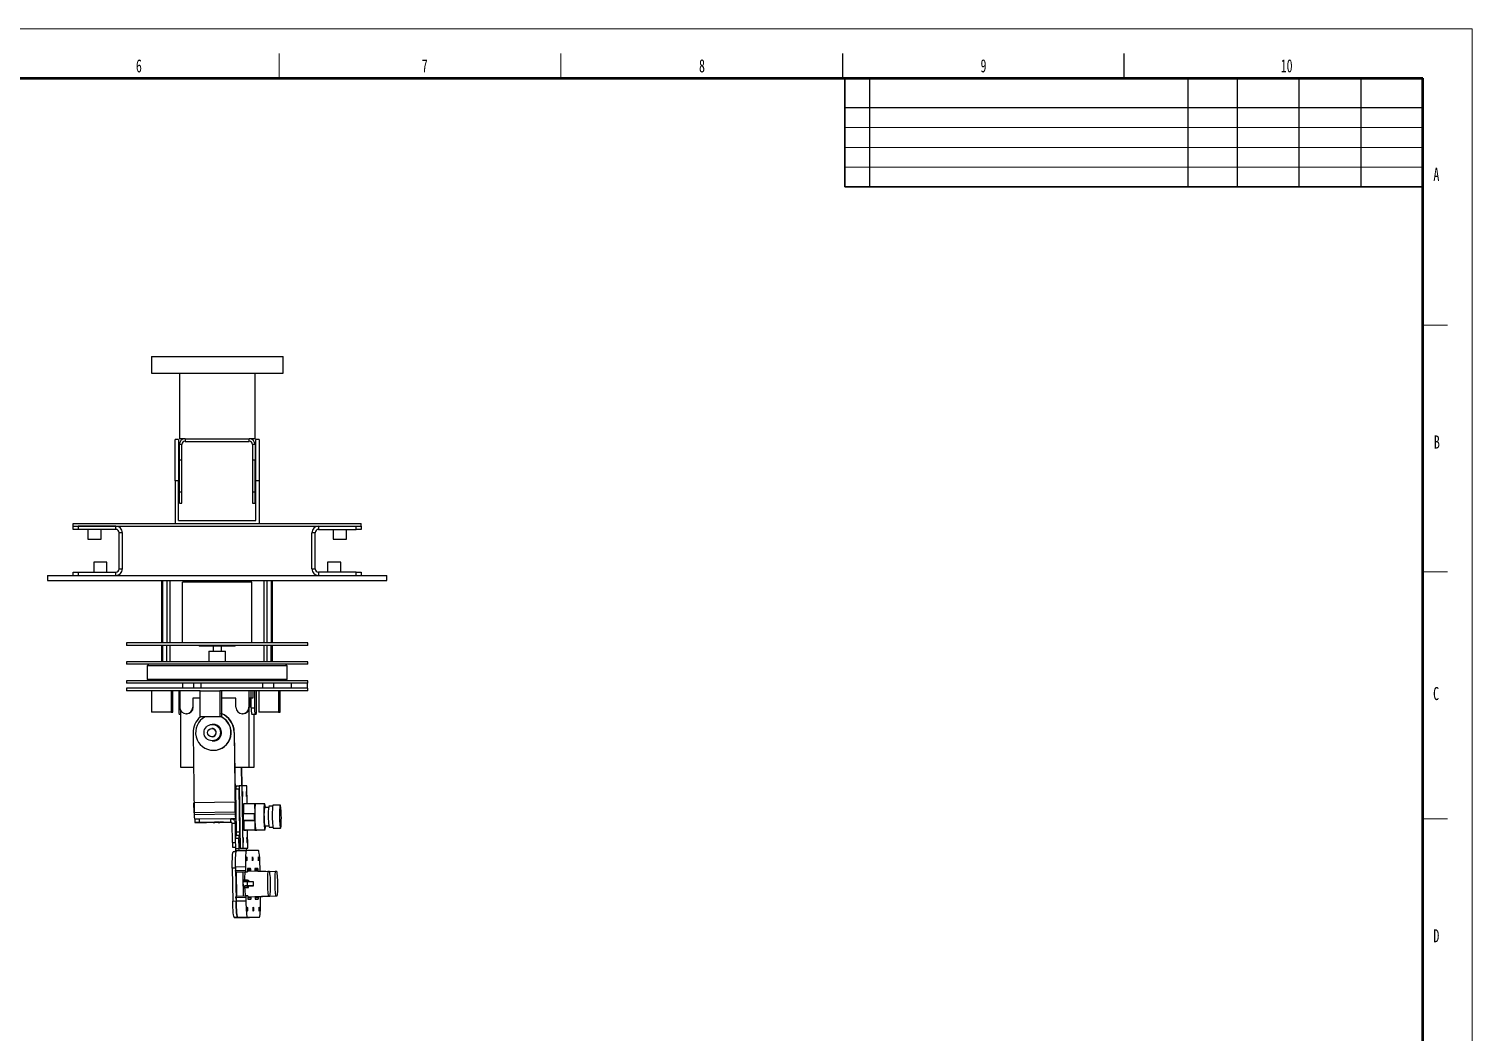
# Model space of a CAD drawing. Header units: millimetres. Extents: x 0 to 597, y 0 to 420.
# Drawn here: x 304.8 to 597, y 216.8 to 420 of the extents above; entities that cross this region are included whole.
import ezdxf

# ---------------------------------------------------------------- set-up
doc = ezdxf.new("R2010")
doc.units = ezdxf.units.MM
doc.layers.add('SLD-0', color=7, linetype='Continuous')
doc.styles.add('SLDTEXTSTYLE0', font='TXT', dxfattribs={"width": 0.663})

msp = doc.modelspace()

# ---------------------------------------------------------------- linework, layer by layer
at = {"color": 7, "linetype": 'Continuous', "lineweight": 25}
for p, q in [((329.59, 353.63), (329.59, 350.3)), ((329.59, 353.63), (342.92, 353.63)), ((342.92, 353.63), (356.26, 353.63)), ((356.26, 350.3), (356.26, 353.63)), ((329.59, 350.3), (342.92, 350.3)), ((335.26, 350.3), (335.26, 336.96)), ((342.92, 350.3), (356.26, 350.3)), ((350.59, 336.96), (350.59, 350.3)), ((335.09, 336.8), (334.42, 336.8)), ((334.42, 328.46), (334.42, 336.8)), ((335.09, 336.8), (335.09, 328.46)), ((336.42, 336.96), (335.26, 336.96)), ((336.42, 336.96), (336.42, 336.46)), ((336.42, 336.96), (349.42, 336.96)), ((336.42, 336.46), (349.42, 336.46)), ((350.59, 336.96), (349.42, 336.96)), ((349.42, 336.46), (349.42, 336.96)), ((351.42, 336.8), (350.76, 336.8)), ((350.76, 328.46), (350.76, 336.8)), ((351.42, 336.8), (351.42, 328.46)), ((335.76, 335.8), (335.26, 335.8)), ((335.26, 332.74), (335.26, 335.8)), ((335.76, 332.74), (335.76, 335.8)), ((350.59, 335.8), (350.09, 335.8)), ((350.09, 335.8), (350.09, 332.74)), ((350.59, 335.8), (350.59, 332.74)), ((335.26, 326.21), (335.26, 332.74)), ((335.26, 332.74), (335.76, 332.74)), ((335.76, 326.21), (335.76, 332.74)), ((350.09, 332.74), (350.59, 332.74)), ((350.09, 332.74), (350.09, 326.21)), ((350.59, 326.21), (350.59, 332.74)), ((335.09, 328.46), (334.42, 328.46)), ((334.42, 328.46), (334.42, 319.8)), ((335.09, 320.46), (335.09, 328.46)), ((350.76, 320.46), (350.76, 328.46)), ((351.42, 328.46), (350.76, 328.46)), ((351.42, 328.46), (351.42, 319.8)), ((335.26, 326.21), (335.76, 326.21)), ((335.26, 323.96), (335.26, 326.21)), ((335.76, 323.96), (335.76, 326.21)), ((350.09, 326.21), (350.59, 326.21)), ((350.09, 326.21), (350.09, 323.96)), ((350.59, 323.96), (350.59, 326.21)), ((335.26, 323.96), (335.76, 323.96)), ((350.09, 323.96), (350.59, 323.96)), ((313.76, 319.3), (313.76, 319.8)), ((313.76, 319.8), (372.09, 319.8)), ((313.76, 318.63), (313.76, 319.3)), ((313.76, 319.3), (372.09, 319.3)), ((314.76, 318.63), (313.76, 318.63)), ((314.76, 319.3), (314.76, 318.63)), ((322.42, 319.3), (314.76, 319.3)), ((322.42, 318.63), (314.76, 318.63)), ((316.76, 318.63), (316.76, 316.63)), ((319.42, 316.63), (319.42, 318.63)), ((322.42, 318.63), (322.42, 319.3)), ((335.09, 320.46), (350.76, 320.46)), ((363.42, 319.3), (363.42, 318.63)), ((363.42, 319.3), (371.09, 319.3)), ((363.42, 318.63), (371.09, 318.63)), ((366.42, 318.63), (366.42, 316.63)), ((369.09, 316.63), (369.09, 318.63)), ((371.09, 318.63), (371.09, 319.3)), ((372.09, 318.63), (371.09, 318.63)), ((372.09, 319.3), (372.09, 319.8)), ((372.09, 319.3), (372.09, 318.63)), ((316.76, 316.63), (319.42, 316.63)), ((323.76, 317.96), (323.09, 317.96)), ((323.09, 310.63), (323.09, 317.96)), ((323.76, 310.63), (323.76, 317.96)), ((362.76, 317.96), (362.09, 317.96)), ((362.09, 310.63), (362.09, 317.96)), ((362.76, 310.63), (362.76, 317.96)), ((366.42, 316.63), (369.09, 316.63)), ((313.76, 309.3), (313.76, 309.96)), ((313.76, 309.96), (314.76, 309.96)), ((314.76, 309.96), (314.76, 309.3)), ((314.76, 309.96), (322.42, 309.96)), ((317.92, 311.96), (317.92, 309.96)), ((320.59, 311.96), (317.92, 311.96)), ((320.59, 309.96), (320.59, 311.96)), ((322.42, 309.3), (322.42, 309.96)), ((323.09, 310.63), (323.76, 310.63)), ((362.09, 310.63), (362.76, 310.63)), ((363.42, 309.96), (363.42, 309.3)), ((371.09, 309.96), (363.42, 309.96)), ((365.26, 311.96), (365.26, 309.96)), ((367.92, 311.96), (365.26, 311.96)), ((367.92, 309.96), (367.92, 311.96)), ((371.09, 309.3), (371.09, 309.96)), ((371.09, 309.96), (372.09, 309.96)), ((372.09, 309.96), (372.09, 309.3)), ((308.59, 309.3), (308.59, 308.3)), ((308.59, 309.3), (342.92, 309.3)), ((308.59, 308.3), (342.92, 308.3)), ((331.71, 295.63), (331.71, 308.3)), ((331.72, 295.63), (331.72, 308.3)), ((331.94, 295.63), (331.94, 308.3)), ((332.77, 295.63), (332.77, 308.3)), ((333.39, 295.63), (333.39, 308.3)), ((333.39, 295.63), (333.39, 308.3)), ((349.92, 307.96), (335.92, 307.96)), ((335.92, 295.63), (335.92, 307.96)), ((342.92, 309.3), (377.26, 309.3)), ((342.92, 308.3), (377.26, 308.3)), ((349.92, 295.63), (349.92, 307.96)), ((352.46, 295.63), (352.46, 308.3)), ((353.07, 295.63), (353.07, 308.3)), ((353.9, 295.63), (353.9, 308.3)), ((354.13, 295.63), (354.13, 308.3)), ((377.26, 308.3), (377.26, 309.3)), ((324.59, 295.63), (324.59, 295.13)), ((361.26, 295.63), (324.59, 295.63)), ((361.26, 295.13), (361.26, 295.63)), ((361.26, 295.13), (324.59, 295.13)), ((331.7, 291.8), (331.7, 295.13)), ((331.73, 291.8), (331.73, 295.13)), ((331.9, 291.8), (331.9, 295.13)), ((332.72, 291.8), (332.72, 295.13)), ((333.37, 291.8), (333.37, 295.13)), ((333.4, 291.8), (333.4, 295.13)), ((339.26, 295.13), (339.26, 294.96)), ((346.59, 294.96), (339.26, 294.96)), ((341.26, 293.96), (341.26, 291.8)), ((341.26, 293.96), (344.59, 293.96)), ((342.09, 294.96), (342.09, 293.96)), ((343.76, 293.96), (343.76, 294.96)), ((344.59, 291.8), (344.59, 293.96)), ((346.59, 294.96), (346.59, 295.13)), ((352.44, 291.8), (352.44, 295.13)), ((353.01, 291.8), (353.01, 295.13)), ((353.86, 291.8), (353.86, 295.13)), ((354.14, 291.8), (354.14, 295.13)), ((324.59, 291.8), (324.59, 291.3)), ((361.26, 291.8), (324.59, 291.8)), ((361.26, 291.3), (324.59, 291.3)), ((329.09, 291.3), (328.76, 290.96)), ((328.76, 290.96), (328.76, 288.3)), ((357.09, 290.96), (328.76, 290.96)), ((357.09, 290.96), (356.76, 291.3)), ((357.09, 288.3), (357.09, 290.96)), ((361.26, 291.3), (361.26, 291.8)), ((324.59, 287.96), (324.59, 287.46)), ((361.26, 287.96), (324.59, 287.96)), ((361.26, 287.46), (324.59, 287.46)), ((324.59, 286.46), (324.59, 285.96)), ((361.2, 286.46), (324.59, 286.46)), ((328.76, 288.3), (329.09, 287.96)), ((328.76, 288.3), (357.09, 288.3)), ((335.88, 287.46), (335.88, 286.46)), ((338.22, 286.46), (338.22, 287.46)), ((339.66, 286.46), (339.66, 287.46)), ((352.06, 287.46), (352.06, 286.46)), ((354.39, 286.46), (354.39, 287.46)), ((356.76, 287.96), (357.09, 288.3)), ((357.87, 287.46), (357.87, 286.46)), ((361.2, 286.46), (361.2, 287.46)), ((361.26, 286.46), (361.2, 286.46)), ((361.26, 287.46), (361.26, 287.96)), ((361.26, 285.96), (361.26, 286.46)), ((339.45, 285.96), (324.59, 285.96)), ((329.6, 285.96), (329.6, 281.63)), ((333.59, 285.96), (333.59, 281.63)), ((333.91, 281.63), (333.91, 285.96)), ((335.14, 285.96), (335.14, 282.46)), ((335.33, 285.96), (335.33, 282.63)), ((337.99, 284.46), (337.99, 282.63)), ((339.45, 284.46), (337.99, 284.46)), ((338.07, 282.63), (338.07, 284.46)), ((339.45, 285.96), (343.44, 285.96)), ((339.45, 280.63), (339.45, 285.96)), ((343.44, 285.96), (343.44, 280.63)), ((343.45, 285.96), (343.44, 285.96)), ((355.28, 285.96), (343.45, 285.96)), ((343.76, 285.96), (343.76, 280.63)), ((346.69, 284.46), (343.76, 284.46)), ((346.69, 282.63), (346.69, 284.46)), ((349.35, 285.96), (349.35, 282.63)), ((349.43, 284.46), (349.43, 282.63)), ((349.8, 284.46), (349.43, 284.46)), ((349.79, 282.46), (349.79, 284.46)), ((349.8, 284.46), (349.8, 285.96)), ((350.16, 284.46), (349.8, 284.46)), ((350.16, 285.96), (350.16, 284.46)), ((350.49, 285.96), (350.49, 282.46)), ((350.89, 282.46), (350.89, 285.96)), ((351.33, 285.96), (351.33, 281.63)), ((355.32, 285.96), (355.28, 285.96)), ((355.32, 285.96), (355.32, 281.63)), ((355.32, 285.96), (355.32, 285.96)), ((361.2, 285.96), (355.32, 285.96)), ((355.64, 281.63), (355.64, 285.96)), ((361.26, 285.96), (361.2, 285.96)), ((333.59, 281.63), (329.6, 281.63)), ((333.59, 281.63), (333.91, 281.63)), ((335.46, 281.13), (335.25, 281.13)), ((335.46, 282.06), (335.46, 270.46)), ((336.74, 281.3), (336.66, 281.3)), ((337.99, 282.63), (338.07, 282.63)), ((343.44, 280.63), (339.45, 280.63)), ((343.76, 280.63), (343.44, 280.63)), ((348.1, 281.3), (348.02, 281.3)), ((349.35, 282.63), (349.43, 282.63)), ((349.41, 270.46), (349.41, 282.4)), ((349.79, 282.46), (350.49, 282.46)), ((350.6, 281.13), (349.9, 281.13)), ((350.41, 270.46), (350.41, 281.13)), ((350.78, 281.13), (350.6, 281.13)), ((355.32, 281.63), (351.33, 281.63)), ((355.32, 281.63), (355.64, 281.63)), ((341.91, 278.3), (341.82, 278.3)), ((342.13, 279.13), (341.91, 279.13)), ((342.12, 278.27), (341.91, 278.3)), ((342.53, 279.08), (342.13, 279.13)), ((338.03, 277.4), (338.26, 260.82)), ((341.82, 276.63), (341.91, 276.63)), ((341.91, 275.8), (342.13, 275.8)), ((346.34, 277.52), (346.56, 260.93)), ((346.39, 277.52), (346.34, 277.52)), ((346.39, 277.52), (346.62, 260.93)), ((342.13, 273.88), (342.18, 273.88)), ((335.46, 270.46), (338.13, 270.46)), ((346.49, 270.46), (349.41, 270.46)), ((347.91, 266.7), (347.86, 270.46)), ((347.96, 266.7), (347.91, 270.46)), ((349.41, 270.46), (350.41, 270.46)), ((347.39, 266.03), (346.72, 266.02)), ((346.84, 257.35), (346.72, 266.02)), ((346.77, 266.69), (347.38, 266.7)), ((347.91, 266.7), (347.38, 266.7)), ((347.38, 266.7), (347.55, 254.03)), ((347.51, 257.36), (347.39, 266.03)), ((347.91, 266.7), (348.08, 254.04)), ((348.93, 266.7), (347.91, 266.7)), ((348.98, 263.05), (348.93, 266.7)), ((346.53, 263.35), (338.22, 263.24)), ((338.25, 261.24), (338.22, 263.24)), ((346.53, 263.35), (346.61, 263.35)), ((346.56, 261.35), (346.53, 263.35)), ((346.56, 265.28), (346.73, 265.28)), ((346.58, 263.75), (346.75, 263.75)), ((346.58, 263.74), (346.75, 263.75)), ((346.64, 261.35), (346.61, 263.35)), ((346.76, 263.34), (346.61, 263.34)), ((348.04, 264.91), (348.06, 264.65)), ((348.1, 265.17), (348.07, 265.43)), ((350.48, 263.07), (348.26, 263.04)), ((348.26, 263.04), (348.28, 261.07)), ((348.8, 265.43), (348.79, 265.17)), ((348.84, 264.65), (348.85, 264.91)), ((350.48, 263.07), (350.51, 261.1)), ((350.91, 263.07), (350.48, 263.07)), ((352.52, 263.04), (350.7, 263.02)), ((350.91, 263.02), (350.91, 263.07)), ((346.56, 261.35), (338.25, 261.24)), ((346.56, 260.93), (338.26, 260.82)), ((346.56, 261.35), (346.64, 261.35)), ((346.56, 260.93), (346.62, 260.93)), ((346.64, 260.69), (346.65, 260.02)), ((346.64, 260.69), (346.8, 260.69)), ((346.67, 261.02), (346.68, 260.02)), ((346.79, 261.02), (346.67, 261.02)), ((348.23, 261.07), (350.45, 261.1)), ((350.51, 261.1), (350.45, 261.1)), ((353.32, 262.3), (352.53, 262.29)), ((354.14, 262.55), (353.39, 262.54)), ((355.68, 262.8), (354.22, 262.78)), ((338.34, 259.91), (338.36, 259.91)), ((338.36, 259.91), (338.37, 259.24)), ((338.37, 259.24), (339.67, 259.24)), ((345.68, 260.01), (339.28, 259.92)), ((339.28, 259.92), (339.29, 259.25)), ((345.69, 259.34), (339.29, 259.25)), ((340.74, 259.25), (345.79, 259.32)), ((342.12, 259.29), (342.17, 259.29)), ((343.11, 259.29), (343.17, 259.29)), ((343.23, 259.3), (343.18, 259.3)), ((344.23, 259.3), (344.17, 259.3)), ((345.69, 259.34), (345.68, 260.01)), ((345.68, 260.01), (346.8, 260.01)), ((345.94, 259.1), (346.6, 259.11)), ((345.99, 255.18), (345.94, 259.1)), ((346.66, 255.19), (346.6, 259.11)), ((346.65, 260.02), (346.8, 260.02)), ((346.8, 260.02), (346.68, 260.02)), ((346.84, 257.35), (347.51, 257.36)), ((348.25, 259.67), (350.47, 259.7)), ((348.3, 259.67), (348.25, 259.67)), ((350.53, 259.7), (348.3, 259.67)), ((348.3, 259.67), (348.33, 257.7)), ((350.55, 257.74), (348.33, 257.7)), ((348.33, 257.7), (348.76, 257.7)), ((350.98, 257.74), (348.76, 257.7)), ((349.11, 254.04), (349.05, 257.71)), ((350.47, 259.7), (350.53, 259.7)), ((350.53, 259.7), (350.55, 257.74)), ((350.55, 257.74), (350.98, 257.74)), ((350.77, 257.79), (352.6, 257.81)), ((350.98, 257.74), (350.98, 257.79)), ((352.59, 258.56), (353.37, 258.57)), ((353.45, 258.34), (354.2, 258.35)), ((354.29, 258.12), (355.75, 258.14)), ((345.99, 255.18), (346.66, 255.19)), ((347.31, 256.03), (346.64, 256.02)), ((346.67, 254.02), (346.64, 256.02)), ((346.69, 256.69), (347.35, 256.7)), ((347.34, 254.03), (347.31, 256.03)), ((347.35, 256.7), (347.46, 256.7)), ((348.18, 256.09), (348.16, 255.83)), ((348.21, 255.32), (348.23, 255.58)), ((348.92, 255.58), (348.94, 255.32)), ((348.98, 255.83), (348.95, 256.09)), ((346.67, 254.18), (346.09, 254.18)), ((346.2, 253.36), (346.77, 253.36)), ((346.67, 254.02), (347.34, 254.03)), ((346.86, 253.56), (348.85, 253.59)), ((348.08, 254.04), (347.55, 254.03)), ((347.55, 254.03), (348.57, 254.03)), ((348.08, 254.04), (349.11, 254.04)), ((349.11, 254.04), (348.57, 254.03)), ((348.79, 254.03), (348.79, 254.03)), ((351.27, 253.59), (348.85, 253.59)), ((346.64, 250.03), (345.97, 250.02)), ((345.97, 250.02), (346.07, 243.36)), ((348.63, 250.26), (346.64, 250.23)), ((346.64, 250.23), (346.64, 249.56)), ((346.64, 250.03), (346.73, 243.37)), ((346.64, 249.56), (348.64, 249.59)), ((346.68, 249.23), (346.64, 249.56)), ((348.67, 249.26), (346.68, 249.23)), ((346.68, 249.23), (346.73, 249.23)), ((346.73, 249.23), (348.06, 249.25)), ((346.76, 249.23), (346.83, 244.37)), ((348.06, 249.25), (348.09, 249.25)), ((348.12, 249.25), (348.19, 244.39)), ((348.41, 249.25), (349.05, 249.26)), ((348.63, 250.26), (348.64, 249.59)), ((348.64, 249.59), (348.67, 249.26)), ((348.67, 249.26), (349.05, 249.26)), ((349.04, 249.59), (349.05, 249.26)), ((349.04, 249.46), (353.49, 249.36)), ((349.68, 249.93), (349.06, 249.93)), ((349.72, 249.44), (349.71, 249.59)), ((350.52, 249.59), (350.52, 249.43)), ((350.52, 249.46), (354.97, 249.36)), ((351.16, 249.93), (350.54, 249.93)), ((351.2, 249.44), (351.19, 249.59)), ((351.6, 249.59), (351.59, 250.26)), ((351.59, 249.44), (351.6, 249.59)), ((353.49, 249.36), (353.25, 249.36)), ((354.97, 249.36), (354.73, 249.36)), ((349.06, 247.25), (348.16, 247.23)), ((348.17, 246.4), (348.16, 247.23)), ((349.07, 246.41), (348.17, 246.4)), ((348.17, 246.4), (348.24, 246.4)), ((348.22, 247.55), (348.23, 247.23)), ((348.24, 246.08), (348.24, 246.4)), ((348.3, 246.09), (348.24, 246.08)), ((348.35, 246.08), (348.4, 246.09)), ((348.35, 246.08), (348.35, 246.09)), ((348.4, 246.09), (348.4, 246.09)), ((349.05, 247.56), (349.06, 247.25)), ((349.05, 247.56), (349.06, 247.56)), ((349.06, 247.56), (349.06, 247.25)), ((349.07, 246.41), (349.06, 247.25)), ((349.07, 246.41), (349.07, 246.41)), ((349.07, 246.1), (349.07, 246.41)), ((349.08, 246.1), (349.07, 246.41)), ((349.07, 246.1), (349.08, 246.1)), ((349.22, 247.56), (349.23, 247.25)), ((349.22, 247.56), (349.23, 247.56)), ((349.23, 247.56), (349.23, 247.25)), ((349.24, 246.41), (349.25, 246.41)), ((349.24, 246.1), (349.24, 246.41)), ((349.24, 246.1), (349.25, 246.1)), ((349.25, 246.1), (349.25, 246.41)), ((350.26, 246.43), (350.25, 247.26)), ((346.07, 243.36), (346.73, 243.37)), ((346.72, 244.03), (346.74, 244.37)), ((348.71, 244.06), (346.72, 244.03)), ((346.72, 244.03), (346.73, 243.37)), ((346.73, 243.37), (348.72, 243.39)), ((346.74, 244.37), (348.74, 244.39)), ((348.74, 244.39), (348.71, 244.06)), ((348.71, 244.06), (348.72, 243.39)), ((349.11, 244.39), (348.74, 244.39)), ((349.11, 244.39), (349.12, 244.06)), ((349.12, 244.18), (353.56, 244.4)), ((349.15, 243.73), (349.77, 243.73)), ((349.79, 244.06), (349.79, 244.21)), ((350.59, 244.25), (350.6, 244.06)), ((350.6, 244.18), (355.04, 244.4)), ((350.63, 243.73), (351.25, 243.73)), ((351.27, 244.06), (351.27, 244.21)), ((351.67, 244.06), (351.66, 244.23)), ((351.68, 243.39), (351.67, 244.06)), ((353.31, 244.4), (353.56, 244.4)), ((354.79, 244.4), (355.04, 244.4)), ((347.04, 240.03), (346.38, 240.02)), ((346.38, 240.02), (348.8, 240.02)), ((349.04, 240.06), (347.04, 240.03)), ((347.04, 240.03), (349.47, 240.03)), ((348.8, 240.02), (349.47, 240.03)), ((349.04, 240.06), (351.46, 240.06)), ((349.47, 240.03), (351.46, 240.06))]:
    msp.add_line(p, q, dxfattribs=at)
at = {"color": 8, "linetype": 'Continuous', "lineweight": 25}
for p, q in [((335.14, 282.46), (335.34, 282.46)), ((348.02, 265.17), (348.1, 265.17)), ((348.03, 265.43), (348.07, 265.43)), ((348.78, 264.91), (348.85, 264.91)), ((348.79, 264.65), (348.84, 264.65)), ((346.79, 261.34), (346.64, 261.34)), ((338.38, 259.91), (338.34, 259.91)), ((342.12, 259.29), (342.12, 259.29)), ((342.17, 259.29), (342.17, 259.29)), ((343.11, 259.29), (343.11, 259.29)), ((343.17, 259.29), (343.17, 259.29)), ((346.65, 260.02), (345.74, 260.01)), ((346.68, 260.02), (345.77, 260.01)), ((346.82, 259.11), (346.6, 259.11)), ((348.16, 255.57), (348.23, 255.58)), ((348.17, 255.32), (348.21, 255.32)), ((348.91, 256.09), (348.95, 256.09)), ((348.91, 255.83), (348.98, 255.83)), ((346.67, 254.19), (346.09, 254.18)), ((349.04, 249.45), (353.25, 249.36)), ((349.06, 249.92), (349.68, 249.93)), ((349.71, 249.59), (349.08, 249.58)), ((350.52, 249.45), (354.73, 249.36)), ((350.54, 249.92), (351.16, 249.93)), ((351.19, 249.59), (350.56, 249.58)), ((349.12, 244.19), (353.31, 244.4)), ((349.16, 244.05), (349.79, 244.06)), ((350.6, 244.19), (354.79, 244.4)), ((350.64, 244.05), (351.27, 244.06))]:
    msp.add_line(p, q, dxfattribs=at)
at = {"color": 7, "linetype": 'Continuous', "lineweight": 25, "flags": 128}
for points in [[(348.07, 265.43), (348.06, 265.51), (348.05, 265.53), (348.04, 265.51), (348.03, 265.43), (348.02, 265.31), (348.02, 265.17), (348.03, 265.03), (348.04, 264.91)], [(348.06, 264.65), (348.07, 264.57), (348.08, 264.54), (348.09, 264.57), (348.1, 264.65), (348.11, 264.77), (348.11, 264.91), (348.1, 265.05), (348.1, 265.17)], [(348.79, 265.17), (348.78, 265.05), (348.78, 264.91), (348.79, 264.77), (348.79, 264.65), (348.8, 264.57), (348.82, 264.54), (348.83, 264.57), (348.84, 264.65)], [(348.85, 264.91), (348.86, 265.03), (348.86, 265.17), (348.85, 265.31), (348.85, 265.43), (348.84, 265.51), (348.82, 265.53), (348.81, 265.51), (348.8, 265.43)], [(350.7, 263.02), (350.68, 263), (350.63, 262.89), (350.6, 262.67), (350.57, 262.35), (350.54, 261.94), (350.53, 261.47), (350.52, 260.95), (350.52, 260.4)], [(352.68, 262.3), (352.67, 262.37), (352.63, 262.69), (352.59, 262.92), (352.55, 263.03), (352.5, 263.03), (352.46, 262.92), (352.42, 262.69), (352.39, 262.37), (352.37, 261.96), (352.35, 261.49), (352.35, 260.97), (352.35, 260.43)], [(350.52, 260.4), (350.53, 259.86), (350.55, 259.34), (350.58, 258.86), (350.62, 258.46), (350.66, 258.14), (350.7, 257.91), (350.75, 257.8), (350.77, 257.79)], [(352.35, 260.43), (352.36, 259.88), (352.38, 259.36), (352.41, 258.89), (352.45, 258.48), (352.49, 258.16), (352.53, 257.94), (352.57, 257.82), (352.62, 257.82), (352.66, 257.94), (352.7, 258.16), (352.73, 258.48), (352.73, 258.56)], [(352.41, 260.43), (352.42, 259.98), (352.44, 259.56), (352.46, 259.19), (352.5, 258.89), (352.53, 258.68), (352.57, 258.57), (352.59, 258.56)], [(353.25, 260.44), (353.27, 259.95), (353.29, 259.5), (353.31, 259.09), (353.35, 258.75), (353.38, 258.51), (353.42, 258.37), (353.45, 258.34)], [(354.22, 262.78), (354.21, 262.78), (354.17, 262.7), (354.14, 262.51), (354.11, 262.23), (354.09, 261.86), (354.07, 261.43), (354.06, 260.95), (354.07, 260.45)], [(354.07, 260.45), (354.08, 259.95), (354.1, 259.47), (354.12, 259.04), (354.16, 258.67), (354.19, 258.39), (354.24, 258.2), (354.28, 258.12), (354.29, 258.12)], [(355.53, 260.47), (355.54, 259.97), (355.56, 259.49), (355.59, 259.06), (355.62, 258.69), (355.66, 258.41), (355.7, 258.22), (355.74, 258.14), (355.78, 258.17), (355.82, 258.3), (355.85, 258.54), (355.88, 258.87), (355.89, 259.27), (355.9, 259.73), (355.91, 260.22), (355.9, 260.72), (355.88, 261.22), (355.86, 261.67), (355.83, 262.08), (355.8, 262.4), (355.76, 262.64), (355.72, 262.77), (355.67, 262.8), (355.64, 262.72), (355.6, 262.53), (355.57, 262.25), (355.55, 261.88), (355.53, 261.45), (355.53, 260.97), (355.53, 260.47)], [(347.44, 255.2), (347.44, 254.99), (347.44, 254.82), (347.42, 254.7), (347.41, 254.66), (347.39, 254.7), (347.38, 254.82), (347.36, 254.99), (347.36, 255.2), (347.36, 255.4), (347.37, 255.57), (347.38, 255.69), (347.39, 255.73), (347.41, 255.69), (347.43, 255.57), (347.44, 255.4), (347.44, 255.2)], [(348.16, 255.83), (348.16, 255.72), (348.16, 255.58), (348.16, 255.43), (348.17, 255.32), (348.18, 255.24), (348.19, 255.21), (348.2, 255.24), (348.21, 255.32)], [(348.23, 255.58), (348.23, 255.69), (348.23, 255.83), (348.23, 255.97), (348.22, 256.09), (348.21, 256.17), (348.2, 256.2), (348.19, 256.17), (348.18, 256.09)], [(348.95, 256.09), (348.94, 256.17), (348.93, 256.2), (348.92, 256.17), (348.91, 256.09), (348.91, 255.97), (348.91, 255.83), (348.91, 255.69), (348.92, 255.58)], [(348.94, 255.32), (348.95, 255.24), (348.97, 255.21), (348.98, 255.24), (348.98, 255.32), (348.99, 255.43), (348.99, 255.58), (348.99, 255.72), (348.98, 255.83)], [(345.97, 250.02), (345.97, 250.67), (345.98, 251.3), (345.99, 251.87), (346.02, 252.38), (346.05, 252.79), (346.1, 253.1), (346.15, 253.29), (346.2, 253.36)], [(346.64, 250.23), (346.63, 250.88), (346.64, 251.51), (346.66, 252.08), (346.68, 252.59), (346.72, 253), (346.76, 253.31), (346.81, 253.5), (346.86, 253.56)], [(348.85, 253.59), (348.8, 253.53), (348.75, 253.34), (348.71, 253.03), (348.67, 252.62), (348.65, 252.11), (348.63, 251.53), (348.62, 250.91), (348.63, 250.26)], [(348.84, 251.93), (348.84, 252.08), (348.85, 252.22), (348.86, 252.31), (348.87, 252.34), (348.88, 252.31), (348.89, 252.22), (348.9, 252.08), (348.91, 251.93), (348.91, 251.77), (348.9, 251.63), (348.89, 251.54), (348.88, 251.51), (348.87, 251.54), (348.85, 251.63), (348.85, 251.77), (348.84, 251.93)], [(350.05, 251.93), (350.05, 252.08), (350.06, 252.22), (350.07, 252.31), (350.08, 252.34), (350.09, 252.31), (350.1, 252.22), (350.11, 252.08), (350.12, 251.93), (350.12, 251.77), (350.11, 251.63), (350.1, 251.54), (350.09, 251.51), (350.08, 251.54), (350.07, 251.63), (350.06, 251.77), (350.05, 251.93)], [(351.26, 251.93), (351.26, 252.08), (351.27, 252.22), (351.28, 252.31), (351.29, 252.34), (351.3, 252.31), (351.32, 252.22), (351.32, 252.08), (351.33, 251.93), (351.33, 251.77), (351.32, 251.63), (351.31, 251.54), (351.3, 251.51), (351.29, 251.54), (351.28, 251.63), (351.27, 251.77), (351.26, 251.93)], [(351.59, 250.26), (351.57, 250.91), (351.55, 251.53), (351.52, 252.11), (351.48, 252.62), (351.43, 253.03), (351.38, 253.34), (351.33, 253.53), (351.27, 253.59)], [(353.25, 249.36), (353.2, 249.31), (353.17, 249.15), (353.13, 248.89), (353.11, 248.54), (353.09, 248.12), (353.08, 247.65), (353.08, 247.14), (353.08, 246.62), (353.1, 246.11), (353.12, 245.64), (353.15, 245.22), (353.19, 244.87), (353.23, 244.61), (353.27, 244.45), (353.31, 244.4)], [(353.56, 244.4), (353.6, 244.45), (353.64, 244.61), (353.67, 244.87), (353.7, 245.22), (353.72, 245.64), (353.73, 246.11), (353.73, 246.62), (353.72, 247.14), (353.7, 247.65), (353.68, 248.12), (353.65, 248.54), (353.61, 248.89), (353.57, 249.15), (353.53, 249.31), (353.49, 249.36)], [(354.73, 249.36), (354.68, 249.31), (354.65, 249.15), (354.61, 248.89), (354.59, 248.54), (354.57, 248.12), (354.56, 247.65), (354.56, 247.14), (354.56, 246.62), (354.58, 246.11), (354.6, 245.64), (354.63, 245.22), (354.67, 244.87), (354.71, 244.61), (354.75, 244.45), (354.79, 244.4)], [(355.04, 244.4), (355.08, 244.45), (355.12, 244.61), (355.15, 244.87), (355.18, 245.22), (355.19, 245.64), (355.21, 246.11), (355.21, 246.62), (355.2, 247.14), (355.18, 247.65), (355.16, 248.12), (355.13, 248.54), (355.09, 248.89), (355.05, 249.15), (355.01, 249.31), (354.97, 249.36)], [(349.05, 247.56), (348.93, 247.56), (348.81, 247.56), (348.69, 247.56), (348.58, 247.56), (348.48, 247.55), (348.38, 247.55), (348.3, 247.55), (348.22, 247.55)], [(349.07, 246.41), (348.94, 246.41), (348.82, 246.41), (348.71, 246.41), (348.6, 246.41), (348.49, 246.4), (348.4, 246.4), (348.31, 246.4), (348.24, 246.4)], [(349.07, 246.1), (348.95, 246.09), (348.83, 246.09), (348.71, 246.09), (348.6, 246.09), (348.5, 246.09), (348.4, 246.09), (348.32, 246.09), (348.24, 246.08)], [(349.08, 246.1), (348.96, 246.09), (348.85, 246.09), (348.74, 246.09), (348.63, 246.09), (348.54, 246.09), (348.45, 246.09), (348.37, 246.09), (348.3, 246.09)], [(348.35, 246.08), (348.44, 246.09), (348.54, 246.09), (348.65, 246.09), (348.76, 246.09), (348.88, 246.09), (349, 246.09), (349.13, 246.09), (349.25, 246.1)], [(348.38, 247.55), (348.47, 247.55), (348.56, 247.55), (348.66, 247.56), (348.76, 247.56), (348.88, 247.56), (348.99, 247.56), (349.11, 247.56), (349.22, 247.56)], [(348.4, 246.09), (348.49, 246.09), (348.58, 246.09), (348.68, 246.09), (348.78, 246.09), (348.9, 246.09), (349.01, 246.09), (349.13, 246.09), (349.24, 246.1)], [(349.25, 246.41), (349.58, 246.42), (349.87, 246.42), (350.1, 246.43), (350.23, 246.43), (350.25, 246.43), (350.17, 246.43), (349.99, 246.43), (349.73, 246.42), (349.41, 246.42), (349.07, 246.41)], [(349.07, 246.41), (349.19, 246.41), (349.34, 246.42), (349.46, 246.42), (349.54, 246.42), (349.56, 246.42), (349.51, 246.42), (349.42, 246.42), (349.28, 246.42), (349.12, 246.41), (349.07, 246.41)], [(349.07, 246.41), (349.12, 246.41), (349.24, 246.41)], [(346.38, 240.02), (346.33, 240.09), (346.27, 240.28), (346.22, 240.58), (346.18, 241), (346.14, 241.5), (346.1, 242.08), (346.08, 242.71), (346.07, 243.36)], [(347.04, 240.03), (346.99, 240.1), (346.94, 240.29), (346.89, 240.59), (346.84, 241.01), (346.8, 241.51), (346.77, 242.09), (346.74, 242.72), (346.73, 243.37)], [(346.73, 243.37), (346.74, 242.72), (346.77, 242.09), (346.8, 241.51), (346.84, 241.01), (346.89, 240.59), (346.94, 240.29), (346.99, 240.1), (347.04, 240.03)], [(348.72, 243.39), (348.74, 242.74), (348.76, 242.12), (348.79, 241.54), (348.83, 241.04), (348.88, 240.62), (348.93, 240.31), (348.98, 240.12), (349.04, 240.06)], [(351.46, 240.06), (351.51, 240.12), (351.56, 240.31), (351.6, 240.62), (351.64, 241.04), (351.66, 241.54), (351.68, 242.12), (351.69, 242.74), (351.68, 243.39)], [(349.05, 241.73), (349.05, 241.57), (349.04, 241.43), (349.03, 241.34), (349.02, 241.31), (349.01, 241.34), (348.99, 241.43), (348.99, 241.57), (348.98, 241.73), (348.98, 241.89), (348.99, 242.02), (349, 242.11), (349.01, 242.14), (349.02, 242.11), (349.03, 242.02), (349.04, 241.89), (349.05, 241.73)], [(350.26, 241.73), (350.26, 241.57), (350.25, 241.43), (350.24, 241.34), (350.23, 241.31), (350.22, 241.34), (350.21, 241.43), (350.2, 241.57), (350.19, 241.73), (350.19, 241.89), (350.2, 242.02), (350.21, 242.11), (350.22, 242.14), (350.23, 242.11), (350.25, 242.02), (350.25, 241.89), (350.26, 241.73)], [(351.47, 241.73), (351.47, 241.57), (351.46, 241.43), (351.45, 241.34), (351.44, 241.31), (351.43, 241.34), (351.42, 241.43), (351.41, 241.57), (351.4, 241.73), (351.4, 241.89), (351.41, 242.02), (351.42, 242.11), (351.43, 242.14), (351.44, 242.11), (351.46, 242.02), (351.46, 241.89), (351.47, 241.73)]]:
    msp.add_lwpolyline(points, dxfattribs=at)
at = {"color": 7, "linetype": 'Continuous', "lineweight": 25}
for centre, radius in [((341.91, 277.47), 1.66), ((341.82, 277.46), 0.831)]:
    msp.add_circle(centre, radius, dxfattribs=at)
for centre, radius, start, end in [((336.42, 335.8), 1.17, 90, 180), ((336.42, 335.8), 0.667, 90, 180), ((349.42, 335.8), 1.17, 0, 90), ((349.42, 335.8), 0.667, 0, 90), ((322.42, 317.96), 1.33, 0, 90), ((322.42, 317.96), 0.667, 0, 90), ((363.42, 317.96), 1.33, 90, 180), ((363.42, 317.96), 0.667, 90, 180), ((322.42, 310.63), 0.667, 270, 0), ((322.42, 310.63), 1.33, 270, 0), ((363.42, 310.63), 1.33, 180, 270), ((363.42, 310.63), 0.667, 180, 270), ((339.35, 282.13), 4.22, 175.5031, 193.7256), ((336.66, 282.63), 1.33, 179.9065, 269.9062), ((336.66, 282.63), 1.33, 270.0938, 0.0935), ((336.74, 282.63), 1.33, 270.0938, 0.0935), ((342.2, 277.46), 4.17, 130.6533, 180.8124), ((342.13, 277.47), 3.58, 117.868, 62.8816), ((342.17, 277.46), 3.58, 270.1782, 63.712), ((342.22, 277.47), 4.17, 0.7309, 68.3752), ((342.17, 277.47), 4.17, 0.7317, 67.5753), ((348.03, 282.63), 1.33, 179.9065, 269.9062), ((348.02, 282.63), 1.33, 270.0938, 0.0934), ((348.1, 282.63), 1.33, 270.0938, 0.0935), ((354, 282.13), 4.22, 175.5031, 193.7257), ((354.7, 282.13), 4.22, 175.5031, 193.7257), ((346.68, 282.13), 4.22, 346.2743, 4.497), ((341.91, 277.46), 0.834, 270.1704, 75.8456), ((342.12, 277.46), 1.67, 270.1622, 75.8538), ((348.82, 266.22), 2.1, 167.0309, 185.3048), ((341.15, 260.63), 2.9, 176.3117, 194.4797), ((350.79, 261.08), 4.24, 176.3117, 194.4797), ((349.46, 260.75), 2.9, 176.3117, 194.4798), ((347.4, 260.88), 0.781, 176.312, 194.4793), ((347.7, 261.29), 1.06, 176.3113, 194.4802), ((351.71, 260.42), 3.54, 169.3731, 192.2006), ((353.93, 260.45), 3.54, 169.3732, 192.2005), ((358.74, 260.94), 6.35, 167.7029, 184.643), ((360.61, 261), 7.37, 167.9672, 184.3787), ((341.63, 72.06), 187.87, 90.7158, 90.9962), ((341.25, 98.72), 160.55, 90.6984, 91.0253), ((336.42, 555.47), 296.24, 270.6285, 270.8369), ((345.29, 68.46), 190.86, 90.6325, 90.9517), ((340.09, 448.17), 188.89, 270.6308, 270.9533), ((346.28, 68.46), 190.86, 90.6325, 90.9517), ((341.09, 448.17), 188.89, 270.6308, 270.9533), ((345.69, 259.1), 0.911, 0.6925, 90.699), ((345.69, 259.1), 0.245, 0.6931, 90.6982), ((344.51, 257.16), 2.34, 348.2784, 4.6627), ((345.41, 257.17), 2.1, 347.0309, 5.3048), ((349.17, 254.97), 3.18, 176.3118, 194.4797), ((348.74, 256.22), 2.1, 167.0309, 185.3048), ((349.4, 256.23), 2.1, 167.0306, 185.3051), ((344.1, 253.84), 2.57, 349.3677, 4.1335), ((341.07, 253.92), 6.27, 356.8323, 1.0375), ((355.21, 254.09), 6.42, 180.5635, 184.4899), ((360.9, 247.68), 12.45, 172.7673, 180.6081), ((350.09, 249.69), 1.05, 167.0306, 185.3049), ((348.66, 249.66), 1.06, 356.3118, 14.4797), ((351.57, 249.69), 1.05, 167.031, 185.3047), ((350.14, 249.66), 1.06, 356.3118, 14.4797), ((361.12, 246.3), 12.65, 180.9838, 188.6908), ((352.63, 13.17), 234.11, 90.5826, 90.8735), ((350.18, 243.99), 1.06, 176.3118, 194.4797), ((348.74, 243.96), 1.05, 347.0309, 5.3048), ((351.65, 243.99), 1.06, 176.3118, 194.4797), ((350.22, 243.96), 1.05, 347.0309, 5.3048)]:
    msp.add_arc(centre, radius, start, end, dxfattribs=at)
at = {"layer": 'SLD-0', "lineweight": 18}
for p, q in [((0, 420), (597, 420)), ((597, 0), (597, 420)), ((355.5, 415), (355.5, 410)), ((412.5, 415), (412.5, 410)), ((470, 400), (587, 400)), ((587, 396), (470, 396)), ((587, 392), (470, 392)), ((587, 360), (592, 360)), ((587, 310), (592, 310)), ((587, 260), (592, 260))]:
    msp.add_line(p, q, dxfattribs=at)
at = {"layer": 'SLD-0'}
for p, q in [((469.5, 415), (469.5, 410)), ((526.5, 415), (526.5, 410))]:
    msp.add_line(p, q, dxfattribs=at)
at = {"layer": 'SLD-0', "lineweight": 50}
for p in [(10, 410), (587, 10)]:
    msp.add_line(p, (587, 410), dxfattribs=at)
at = {"layer": 'SLD-0', "lineweight": 35}
for p, q in [((470, 388), (470, 410)), ((587, 388), (470, 388))]:
    msp.add_line(p, q, dxfattribs=at)
at = {"layer": 'SLD-0', "lineweight": 25}
for p, q in [((475, 410), (475, 388)), ((539.5, 388), (539.5, 410)), ((549.5, 388), (549.5, 410)), ((562, 388), (562, 410)), ((574.5, 388), (574.5, 410)), ((587, 404), (470, 404))]:
    msp.add_line(p, q, dxfattribs=at)

# ---------------------------------------------------------------- texts
at = {"layer": 'SLD-0', "style": 'SLDTEXTSTYLE0'}
for s, insert, char_height, attachment_point in [('6', (327.07, 413.84), 2.65, 2), ('7', (384.95, 413.84), 2.65, 2), ('8', (441.07, 413.84), 2.65, 2), ('9', (498.07, 413.84), 2.65, 2), ('10', (559.45, 413.84), 2.646, 2), ('A', (589.16, 391.86), 2.65, 1), ('B', (589.26, 337.65), 2.65, 1), ('C', (589.1, 286.7), 2.65, 1), ('D', (589.16, 237.65), 2.65, 1)]:
    msp.add_mtext(s, dxfattribs=dict(at, insert=insert, char_height=char_height, attachment_point=attachment_point))

doc.saveas('drawing.dxf')
